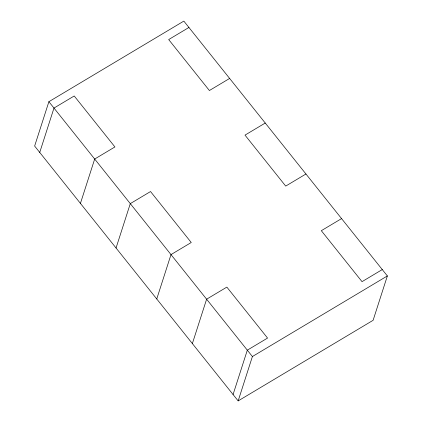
<?xml version="1.0" encoding="UTF-8"?>
<svg xmlns="http://www.w3.org/2000/svg" width="422" height="422" viewBox="0 0 422 422"><rect width="100%" height="100%" fill="white"/><g stroke="black" fill="none" stroke-linecap="round" stroke-linejoin="round"><path stroke-width="0.63" d="M48.889 101.697L34.641 146.059L238.161 400.9L373.111 320.303L387.359 275.941L183.839 21.1L48.889 101.697L252.403 356.537L238.161 400.9M39.731 152.432L53.974 108.069L74.219 95.979L114.921 146.946L94.676 159.036L80.433 203.399M116.05 247.999L130.292 203.631L150.538 191.541L191.24 242.508L170.994 254.598L156.752 298.966M192.369 343.561L206.611 299.198L226.857 287.108L267.559 338.075L247.313 350.165L233.071 394.528M188.929 27.472L168.684 39.562L209.391 90.53L229.631 78.439M265.248 123.034L245.003 135.124L285.71 186.091L305.95 174.001M341.567 218.601L321.321 230.692L362.029 281.659L382.269 269.568M252.403 356.537L387.359 275.941"/></g></svg>
